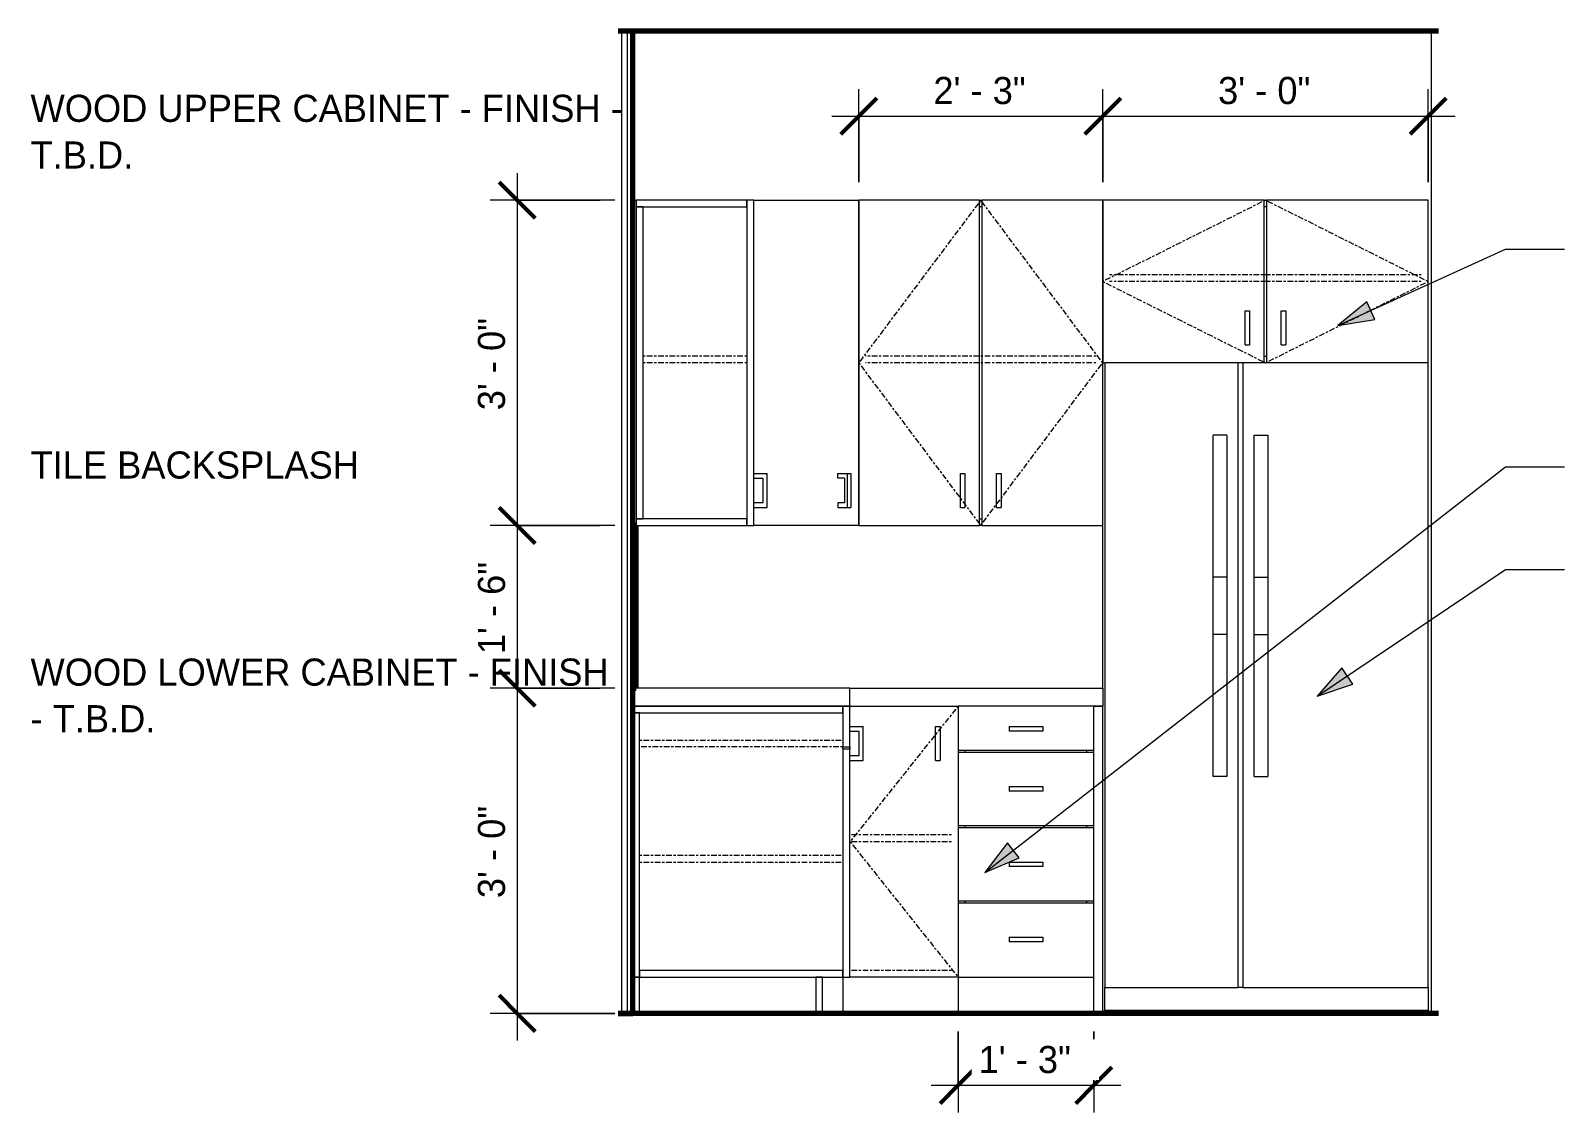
# Model space of a CAD drawing. Header units: inches. Extents: x -3861 to -1440, y -29 to 12117.
# Drawn here: x -2871.9 to -2702.2, y -11 to 108.8 of the extents above; entities that cross this region are included whole.
import ezdxf

# ---------------------------------------------------------------- set-up
doc = ezdxf.new("R2010")
doc.units = ezdxf.units.IN
doc.header["$MEASUREMENT"] = 0
doc.linetypes.add('Center', pattern=[1.25, 0.25, -0.1875, 0.625, -0.1875])
for name, color, linetype, lineweight in [('0-6', 130, 'Continuous', 5), ('A-ANNO-DIMS', 211, 'Continuous', 9), ('A-ANNO-DIMS-32', 211, 'Continuous', 9), ('A-FLOR-2', 7, 'Continuous', 70), ('A-WALL', 113, 'Continuous', 18), ('A-WALL-2', 250, 'Continuous', 18), ('A-WALL-3', 113, 'Continuous', 70), ('A-WALL-4', 113, 'Continuous', 9), ('G-ANNO-TEXT', 231, 'Continuous', 9), ('I-WALL-1', 7, 'Continuous', 70), ('I-WALL-3', 250, 'Continuous', 18), ('Q-CASE', 31, 'Continuous', 9), ('Q-CASE-2', 31, 'Center', 9), ('Q-SPCQ', 91, 'Continuous', 9)]:
    doc.layers.add(name, color=color, linetype=linetype, lineweight=lineweight)
doc.styles.add('Century Gothic', font='ufonts.com_century-gothic.ttf', dxfattribs={"height": 3})
doc.dimstyles.new('OD_1__HACK_1', dxfattribs={"dimscale": 12, "dimtxt": 3.132505, "dimasz": 0.333333, "dimexe": 0.25, "dimexo": 0.166667, "dimgap": 0.041667, "dimtad": 1, "dimdec": 0, "dimzin": 3, "dimdsep": 46, "dimlunit": 4, "dimtxsty": 'Century Gothic', "dimblk1": 'OBLIQUE', "dimblk2": 'OBLIQUE', "dimsah": 1, "dimcen": 0.09, "dimdle": 0.25, "dimazin": 0, "dimtfac": 1, "dimtdec": 4, "dimtix": 1, "dimtmove": 0, "dimatfit": 3, "dimfxl": 1, "dimtvp": 1, "dimtfill": 1, "dimfrac": 2, "dimtolj": 1, "dimtzin": 0, "dimarcsym": 2})

# ---------------------------------------------------------------- blocks, each defined once
blk = doc.blocks.new('CTR - 1st Phase - Shell_rvt-5-1ST FLOOR - 1BD C - ADA TYPE B - KITCHEN SIDE WALL')
at = {"layer": 'A-FLOR-2'}
for p, q in [((-11123.57, 108.75), (-11032.78, 108.75)), ((-11032.78, 0), (-11123.57, 0))]:
    blk.add_line(p, q, dxfattribs=at)
blk = doc.blocks.new('CTR - 1st Phase - Common Walls_rvt-4-1ST FLOOR - 1BD C - ADA TYPE B - KITCHEN SIDE WALL')
at = {"layer": 'A-WALL-2'}
for p, q in [((-11123.19, 108.76), (-11123.19, 0)), ((-11122.56, 108.76), (-11122.56, 0))]:
    blk.add_line(p, q, dxfattribs=at)
at = {"layer": 'I-WALL-1'}
for p, q in [((-11121.94, 0), (-11121.94, 108.76)), ((-11123.57, 0), (-11121.94, 0))]:
    blk.add_line(p, q, dxfattribs=at)
at = {"layer": 'I-WALL-3'}
blk.add_line((-11033.56, 0), (-11033.56, 108.75), dxfattribs=at)
blk = doc.blocks.new('Refrigerator_-_Side-by-Side_6047 - 36_ X 30_-345559-1ST FLOOR - 1BD C - ADA TYPE B - KITCHEN SIDE WALL')
at = {"layer": 'Q-SPCQ'}
for p, q in [((-11054.94, 72), (-11069.69, 72)), ((-11069.69, 72), (-11069.69, 2.87)), ((-11054.44, 72), (-11054.94, 72)), ((-11054.94, 2.87), (-11054.94, 72)), ((-11033.94, 72), (-11054.44, 72)), ((-11054.44, 72), (-11054.44, 2.87)), ((-11033.94, 2.87), (-11033.94, 72)), ((-11057.72, 48.29), (-11057.72, 64)), ((-11056.2, 64), (-11057.72, 64)), ((-11056.2, 64), (-11056.2, 48.29)), ((-11053.18, 48.29), (-11053.18, 64)), ((-11053.18, 64), (-11051.66, 64)), ((-11051.66, 64), (-11051.66, 48.29)), ((-11057.72, 41.94), (-11057.72, 48.29)), ((-11056.2, 48.29), (-11057.72, 48.29)), ((-11056.2, 48.29), (-11056.2, 41.94)), ((-11053.18, 41.94), (-11053.18, 48.29)), ((-11053.18, 48.29), (-11051.66, 48.29)), ((-11051.66, 48.29), (-11051.66, 41.94)), ((-11057.72, 26.23), (-11057.72, 41.94)), ((-11056.2, 41.94), (-11057.72, 41.94)), ((-11056.2, 41.94), (-11056.2, 26.23)), ((-11053.18, 26.23), (-11053.18, 41.94)), ((-11053.18, 41.94), (-11051.66, 41.94)), ((-11051.66, 41.94), (-11051.66, 26.23)), ((-11056.2, 26.23), (-11057.72, 26.23)), ((-11053.18, 26.23), (-11051.66, 26.23)), ((-11069.69, 0.37), (-11069.69, 2.87)), ((-11069.69, 2.87), (-11054.94, 2.87)), ((-11054.44, 2.87), (-11054.94, 2.87)), ((-11054.44, 2.87), (-11033.94, 2.87)), ((-11033.94, 2.87), (-11033.94, 0.37)), ((-11069.69, 0.37), (-11033.94, 0.37)), ((-11069.69, 0), (-11069.69, 0.37)), ((-11033.94, 0.37), (-11033.94, 0))]:
    blk.add_line(p, q, dxfattribs=at)
blk = doc.blocks.new('300 Series Wall Hung Cabinet_302 - 27_ X 36_-2605031-1ST FLOOR - 1BD C - ADA TYPE B - KITCHEN SIDE WALL')
at = {"layer": 'Q-CASE'}
for p, q in [((-11083.56, 90), (-11096.94, 90)), ((-11096.94, 90), (-11096.94, 54)), ((-11083.56, 54), (-11083.56, 90)), ((-11083.56, 90), (-11083.31, 90)), ((-11069.94, 90), (-11083.31, 90)), ((-11083.31, 90), (-11083.31, 54)), ((-11069.94, 54), (-11069.94, 90)), ((-11083.31, 89.25), (-11083.56, 89.25)), ((-11085.68, 59.75), (-11085.19, 59.75)), ((-11085.68, 56), (-11085.68, 59.75)), ((-11085.19, 59.75), (-11085.19, 56)), ((-11081.68, 59.75), (-11081.19, 59.75)), ((-11081.68, 56), (-11081.68, 59.75)), ((-11081.19, 59.75), (-11081.19, 56)), ((-11085.68, 56), (-11085.19, 56)), ((-11083.56, 54.75), (-11083.31, 54.75)), ((-11081.68, 56), (-11081.19, 56)), ((-11096.94, 54), (-11083.56, 54)), ((-11083.31, 54), (-11083.56, 54)), ((-11083.31, 54), (-11069.94, 54))]:
    blk.add_line(p, q, dxfattribs=at)
at = {"layer": 'Q-CASE-2'}
for p, q in [((-11083.44, 90), (-11096.94, 72)), ((-11069.94, 72), (-11083.44, 90)), ((-11096.94, 72), (-11083.44, 54)), ((-11070.69, 72.75), (-11096.19, 72.75)), ((-11070.69, 72), (-11096.19, 72)), ((-11083.44, 54), (-11069.94, 72))]:
    blk.add_line(p, q, dxfattribs=at)
blk = doc.blocks.new('300 Series Wall Hung Cabinet_302 - 18_ x 36_-2359323-1ST FLOOR - 1BD C - ADA TYPE B - KITCHEN SIDE WALL')
at = {"layer": 'Q-CASE'}
for p, q in [((-11052.06, 90), (-11069.94, 90)), ((-11069.94, 90), (-11069.94, 72)), ((-11052.06, 72), (-11052.06, 90)), ((-11052.06, 90), (-11051.81, 90)), ((-11033.94, 90), (-11051.81, 90)), ((-11051.81, 90), (-11051.81, 72)), ((-11033.94, 72), (-11033.94, 90)), ((-11051.81, 89.25), (-11052.06, 89.25)), ((-11054.18, 77.75), (-11053.69, 77.75)), ((-11054.18, 74), (-11054.18, 77.75)), ((-11053.69, 77.75), (-11053.69, 74)), ((-11050.18, 77.75), (-11049.69, 77.75)), ((-11050.18, 74), (-11050.18, 77.75)), ((-11049.69, 77.75), (-11049.69, 74)), ((-11054.18, 74), (-11053.69, 74)), ((-11050.18, 74), (-11049.69, 74)), ((-11069.94, 72), (-11069.69, 72)), ((-11052.06, 72.75), (-11051.81, 72.75))]:
    blk.add_line(p, q, dxfattribs=at)
at = {"layer": 'Q-CASE-2'}
for p, q in [((-11051.94, 90), (-11069.94, 81)), ((-11033.94, 81), (-11051.94, 90)), ((-11034.69, 81.75), (-11069.19, 81.75)), ((-11069.94, 81), (-11051.94, 72)), ((-11034.69, 81), (-11069.19, 81)), ((-11051.94, 72), (-11033.94, 81))]:
    blk.add_line(p, q, dxfattribs=at)
blk = doc.blocks.new('Single Door 1 Drawer 211 - 211 Base Cabinet Single Door1 Drawer 15_-2709781-1ST FLOOR - 1BD C - ADA TYPE B - KITCHEN SIDE WALL')
at = {"layer": 'Q-CASE'}
for p, q in [((-11098.69, 34), (-11121.94, 34)), ((-11121.94, 34), (-11121.94, 33.25)), ((-11097.94, 34), (-11098.69, 34)), ((-11098.69, 34), (-11098.69, 29.5)), ((-11098.69, 33.25), (-11098.69, 34)), ((-11097.94, 29.5), (-11097.94, 34)), ((-11121.94, 33.25), (-11098.69, 33.25)), ((-11121.19, 33.25), (-11121.94, 33.25)), ((-11121.94, 33.25), (-11121.94, 4)), ((-11121.19, 4), (-11121.19, 33.25)), ((-11098.69, 29.5), (-11097.94, 29.5)), ((-11098.69, 29.25), (-11098.69, 29.5)), ((-11097.94, 29.25), (-11098.69, 29.25)), ((-11098.69, 29.25), (-11098.69, 4)), ((-11097.94, 4), (-11097.94, 29.25)), ((-11121.19, 4), (-11121.94, 4)), ((-11121.94, 4), (-11121.94, 0)), ((-11121.94, 4), (-11121.19, 4)), ((-11098.69, 4.75), (-11121.19, 4.75)), ((-11121.19, 4.75), (-11121.19, 4)), ((-11121.19, 0), (-11121.19, 4)), ((-11121.19, 4), (-11098.69, 4)), ((-11100.94, 4), (-11101.69, 4)), ((-11101.69, 4), (-11101.69, 0)), ((-11100.94, 0), (-11100.94, 4)), ((-11098.69, 4), (-11098.69, 4.75)), ((-11098.69, 4), (-11097.94, 4)), ((-11121.94, 0), (-11121.19, 0)), ((-11101.69, 0), (-11100.94, 0))]:
    blk.add_line(p, q, dxfattribs=at)
at = {"layer": 'Q-CASE-2'}
for p, q in [((-11121.19, 30.25), (-11098.69, 30.25)), ((-11098.69, 29.5), (-11121.19, 29.5)), ((-11121.19, 17.5), (-11098.69, 17.5)), ((-11121.19, 16.75), (-11098.69, 16.75))]:
    blk.add_line(p, q, dxfattribs=at)
blk = doc.blocks.new('300 Series Wall Hung Cabinet_302 - 27_ X 36_-V10-1ST FLOOR - 1BD C - ADA TYPE B - KITCHEN SIDE WALL')
at = {"layer": 'Q-CASE'}
for p, q in [((-11109.31, 90), (-11121.56, 90)), ((-11121.56, 90), (-11121.56, 89.25)), ((-11109.31, 90), (-11109.31, 54)), ((-11108.56, 90), (-11109.31, 90)), ((-11109.31, 89.25), (-11109.31, 90)), ((-11108.56, 54), (-11108.56, 90)), ((-11121.56, 89.25), (-11121.56, 54.75)), ((-11120.81, 89.25), (-11121.56, 89.25)), ((-11121.56, 89.25), (-11109.31, 89.25)), ((-11120.81, 54.75), (-11120.81, 89.25)), ((-11108.56, 59.75), (-11107.07, 59.75)), ((-11107.07, 56), (-11107.07, 59.75)), ((-11108.56, 59.25), (-11107.56, 59.25)), ((-11107.56, 59.25), (-11107.56, 56.5)), ((-11107.56, 56.5), (-11108.56, 56.5)), ((-11121.56, 54.75), (-11120.81, 54.75)), ((-11109.31, 54.75), (-11121.56, 54.75)), ((-11121.56, 54.75), (-11121.56, 54)), ((-11109.31, 54), (-11109.31, 54.75)), ((-11108.56, 56), (-11107.07, 56)), ((-11121.56, 54), (-11109.31, 54)), ((-11109.31, 54), (-11108.56, 54))]:
    blk.add_line(p, q, dxfattribs=at)
at = {"layer": 'Q-CASE-2'}
for p, q in [((-11109.31, 72.75), (-11120.81, 72.75)), ((-11109.31, 72), (-11120.81, 72))]:
    blk.add_line(p, q, dxfattribs=at)
blk = doc.blocks.new('Base Cabinet 4 Drawer 254 - Base Cabinet 4 Drawer 254 15_-2584595-1ST FLOOR - 1BD C - ADA TYPE B - KITCHEN SIDE WALL')
at = {"layer": 'Q-CASE'}
for p, q in [((-11070.94, 34), (-11085.94, 34)), ((-11070.94, 29.13), (-11070.94, 34)), ((-11080.31, 31.75), (-11076.56, 31.75)), ((-11080.31, 31.75), (-11080.31, 31.25)), ((-11076.56, 31.25), (-11080.31, 31.25)), ((-11076.56, 31.75), (-11076.56, 31.25)), ((-11085.94, 29.13), (-11070.94, 29.13)), ((-11070.94, 28.88), (-11085.94, 28.88)), ((-11085.19, 29.13), (-11085.19, 28.88)), ((-11071.69, 28.88), (-11071.69, 29.13)), ((-11070.94, 20.79), (-11070.94, 28.88)), ((-11080.31, 25.09), (-11076.56, 25.09)), ((-11080.31, 25.09), (-11080.31, 24.58)), ((-11076.56, 24.58), (-11080.31, 24.58)), ((-11076.56, 25.09), (-11076.56, 24.58)), ((-11085.94, 20.79), (-11070.94, 20.79)), ((-11070.94, 20.54), (-11085.94, 20.54)), ((-11085.19, 20.79), (-11085.19, 20.54)), ((-11071.69, 20.54), (-11071.69, 20.79)), ((-11070.94, 12.46), (-11070.94, 20.54)), ((-11080.31, 16.75), (-11076.56, 16.75)), ((-11080.31, 16.75), (-11080.31, 16.25)), ((-11076.56, 16.25), (-11080.31, 16.25)), ((-11076.56, 16.75), (-11076.56, 16.25)), ((-11085.94, 12.46), (-11070.94, 12.46)), ((-11070.94, 12.21), (-11085.94, 12.21)), ((-11085.19, 12.46), (-11085.19, 12.21)), ((-11071.69, 12.21), (-11071.69, 12.46)), ((-11070.94, 4), (-11070.94, 12.21)), ((-11080.31, 8.42), (-11076.56, 8.42)), ((-11080.31, 8.42), (-11080.31, 7.92)), ((-11076.56, 7.92), (-11080.31, 7.92)), ((-11076.56, 8.42), (-11076.56, 7.92)), ((-11085.94, 4), (-11070.94, 4))]:
    blk.add_line(p, q, dxfattribs=at)
blk = doc.blocks.new('308 - 308-2727439-1ST FLOOR - 1BD C - ADA TYPE B - KITCHEN SIDE WALL')
at = {"layer": 'Q-CASE'}
for p, q in [((-11121.94, 90), (-11121.56, 90)), ((-11108.56, 90), (-11096.94, 90)), ((-11096.94, 54), (-11096.94, 90)), ((-11096.94, 90), (-11096.94, 54)), ((-11099.24, 59.25), (-11099.24, 59.75)), ((-11099.24, 59.75), (-11098.18, 59.75)), ((-11098.18, 59.75), (-11097.83, 59.75)), ((-11098.18, 56), (-11098.18, 59.75)), ((-11097.83, 59.75), (-11097.83, 56)), ((-11098.53, 59.25), (-11099.24, 59.25)), ((-11098.53, 59.25), (-11098.53, 56.5)), ((-11098.53, 56.5), (-11099.24, 56.5)), ((-11099.24, 56.5), (-11099.24, 56)), ((-11099.24, 56), (-11098.18, 56)), ((-11098.18, 56), (-11097.83, 56)), ((-11096.94, 54), (-11108.56, 54))]:
    blk.add_line(p, q, dxfattribs=at)
blk = doc.blocks.new('Base Cabinet Corner 197 - Base Cabinet Corner 197-2569781-1ST FLOOR - 1BD C - ADA TYPE B - KITCHEN SIDE WALL')
at = {"layer": 'Q-CASE'}
for p, q in [((-11097.94, 34), (-11097.92, 34)), ((-11097.92, 34), (-11085.94, 34)), ((-11097.92, 31.75), (-11097.92, 34)), ((-11085.94, 34), (-11085.94, 4)), ((-11097.94, 31.75), (-11096.44, 31.75)), ((-11097.94, 31.25), (-11096.94, 31.25)), ((-11097.92, 28.5), (-11097.92, 31.25)), ((-11096.94, 31.25), (-11096.94, 28.5)), ((-11096.44, 28), (-11096.44, 31.75)), ((-11088.43, 31.75), (-11087.94, 31.75)), ((-11088.43, 28), (-11088.43, 31.75)), ((-11087.94, 31.75), (-11087.94, 28)), ((-11097.94, 29.5), (-11097.94, 29.25)), ((-11096.94, 28.5), (-11097.94, 28.5)), ((-11097.94, 28), (-11096.44, 28)), ((-11097.92, 4), (-11097.92, 28)), ((-11088.43, 28), (-11087.94, 28)), ((-11098.66, 0), (-11098.66, 4)), ((-11097.92, 4), (-11097.94, 4)), ((-11085.94, 4), (-11097.92, 4)), ((-11085.94, 4), (-11085.94, 0)), ((-11085.94, 4), (-11085.94, 0))]:
    blk.add_line(p, q, dxfattribs=at)
at = {"layer": 'Q-CASE-2'}
for p, q in [((-11085.94, 34), (-11097.89, 19)), ((-11086.69, 19.75), (-11097.94, 19.75)), ((-11086.69, 19), (-11097.89, 19)), ((-11097.89, 19), (-11085.94, 4)), ((-11086.69, 4.75), (-11097.94, 4.75)), ((-11086.69, 4), (-11097.89, 4))]:
    blk.add_line(p, q, dxfattribs=at)
blk = doc.blocks.new('Cabinet Filler10 - Cabinet Filler-3208779-1ST FLOOR - 1BD C - ADA TYPE B - KITCHEN SIDE WALL')
at = {"layer": 'A-WALL'}
for p, q in [((-11070.94, 34), (-11069.94, 34)), ((-11070.94, 0), (-11070.94, 34)), ((-11069.94, 0), (-11069.94, 34))]:
    blk.add_line(p, q, dxfattribs=at)
blk = doc.blocks.new('DIMBLOCK60-1ST FLOOR - 1BD C - ADA TYPE B - KITCHEN SIDE WALL')
at = {"layer": 'A-ANNO-DIMS-32'}
for p, q in [((-2780.25, 92), (-2780.25, 102.3)), ((-2753.25, 92), (-2753.25, 102.3)), ((-2783.25, 99.3), (-2753.25, 99.3)), ((-2780.25, 99.3), (-2780.25, 92)), ((-2753.25, 99.3), (-2753.25, 92))]:
    blk.add_line(p, q, dxfattribs=at)
at = {"layer": 'A-ANNO-DIMS-32', "lineweight": 50}
for p, q in [((-2780.25, 99.3), (-2778.25, 101.3)), ((-2753.25, 99.3), (-2751.25, 101.3)), ((-2780.25, 99.3), (-2782.25, 97.3)), ((-2753.25, 99.3), (-2755.25, 97.3))]:
    blk.add_line(p, q, dxfattribs=at)
at = {"layer": 'A-ANNO-DIMS-32', "color": 0, "insert": (-2772, 103.64), "char_height": 3, "width": 12.5897, "attachment_point": 1, "line_spacing_factor": 0.984502, "style": 'Century Gothic', "bg_fill": 3, "box_fill_scale": 1.25, "bg_fill_color": 256, "bg_fill_true_color": 13158600, "bg_fill_transparency": 0}
blk.add_mtext('2\' - 3"', dxfattribs=at)
blk = doc.blocks.new('_Oblique')
at = {"color": 0, "linetype": 'ByBlock', "lineweight": -2}
blk.add_line((-0.5, -0.5), (0.5, 0.5), dxfattribs=at)
blk = doc.blocks.new('DIMBLOCK61-1ST FLOOR - 1BD C - ADA TYPE B - KITCHEN SIDE WALL')
at = {"layer": 'A-ANNO-DIMS-32'}
for p, q in [((-2753.25, 92), (-2753.25, 102.3)), ((-2717.25, 92), (-2717.25, 102.3)), ((-2753.25, 99.3), (-2714.25, 99.3)), ((-2753.25, 99.3), (-2753.25, 92)), ((-2717.25, 99.3), (-2717.25, 92))]:
    blk.add_line(p, q, dxfattribs=at)
at = {"layer": 'A-ANNO-DIMS-32', "lineweight": 50}
for p, q in [((-2753.25, 99.3), (-2751.25, 101.3)), ((-2717.25, 99.3), (-2715.25, 101.3)), ((-2753.25, 99.3), (-2755.25, 97.3)), ((-2717.25, 99.3), (-2719.25, 97.3))]:
    blk.add_line(p, q, dxfattribs=at)
at = {"layer": 'A-ANNO-DIMS-32', "color": 0, "insert": (-2740.5, 103.64), "char_height": 3, "width": 12.5897, "attachment_point": 1, "line_spacing_factor": 0.984502, "style": 'Century Gothic', "bg_fill": 3, "box_fill_scale": 1.25, "bg_fill_color": 256, "bg_fill_true_color": 13158600, "bg_fill_transparency": 0}
blk.add_mtext('3\' - 0"', dxfattribs=at)
blk = doc.blocks.new('DIMBLOCK62-1ST FLOOR - 1BD C - ADA TYPE B - KITCHEN SIDE WALL')
at = {"layer": 'A-ANNO-DIMS-32'}
for p, q in [((-2769.25, -2), (-2769.25, -10.96)), ((-2769.25, -7.96), (-2769.25, -2)), ((-2754.25, -2), (-2754.25, -10.96)), ((-2754.25, -7.96), (-2754.25, -2)), ((-2772.25, -7.96), (-2751.25, -7.96))]:
    blk.add_line(p, q, dxfattribs=at)
at = {"layer": 'A-ANNO-DIMS-32', "lineweight": 50}
for p, q in [((-2769.25, -7.96), (-2767.25, -5.96)), ((-2754.25, -7.96), (-2752.25, -5.96)), ((-2769.25, -7.96), (-2771.25, -9.96)), ((-2754.25, -7.96), (-2756.25, -9.96))]:
    blk.add_line(p, q, dxfattribs=at)
at = {"layer": 'A-ANNO-DIMS-32', "color": 0, "insert": (-2767, -3.61), "char_height": 3, "width": 12.5897, "attachment_point": 1, "line_spacing_factor": 0.984502, "style": 'Century Gothic', "bg_fill": 3, "box_fill_scale": 1.25, "bg_fill_color": 256, "bg_fill_true_color": 13158600, "bg_fill_transparency": 0}
blk.add_mtext('1\' - 3"', dxfattribs=at)
blk = doc.blocks.new('DIMBLOCK63-1ST FLOOR - 1BD C - ADA TYPE B - KITCHEN SIDE WALL')
at = {"layer": 'A-ANNO-DIMS-32', "lineweight": 50}
for p, q in [((-2818.05, 90), (-2820.05, 92)), ((-2818.05, 90), (-2816.05, 88)), ((-2818.05, 54), (-2820.05, 56)), ((-2818.05, 54), (-2816.05, 52))]:
    blk.add_line(p, q, dxfattribs=at)
at = {"layer": 'A-ANNO-DIMS-32'}
for p, q in [((-2818.05, 93), (-2818.05, 54)), ((-2807.25, 90), (-2821.05, 90)), ((-2818.05, 90), (-2808.87, 90)), ((-2807.25, 54), (-2821.05, 54)), ((-2818.05, 54), (-2808.87, 54))]:
    blk.add_line(p, q, dxfattribs=at)
at = {"layer": 'A-ANNO-DIMS-32', "color": 0, "insert": (-2822.4, 66.75), "char_height": 3, "width": 12.5897, "attachment_point": 1, "rotation": 90, "line_spacing_factor": 0.984502, "style": 'Century Gothic', "bg_fill": 3, "box_fill_scale": 1.25, "bg_fill_color": 256, "bg_fill_true_color": 13158600, "bg_fill_transparency": 0}
blk.add_mtext('3\' - 0"', dxfattribs=at)
blk = doc.blocks.new('DIMBLOCK64-1ST FLOOR - 1BD C - ADA TYPE B - KITCHEN SIDE WALL')
at = {"layer": 'A-ANNO-DIMS-32', "lineweight": 50}
for p, q in [((-2818.05, 54), (-2820.05, 56)), ((-2818.05, 54), (-2816.05, 52)), ((-2818.05, 36), (-2820.05, 38)), ((-2818.05, 36), (-2816.05, 34))]:
    blk.add_line(p, q, dxfattribs=at)
at = {"layer": 'A-ANNO-DIMS-32'}
for p, q in [((-2807.25, 54), (-2821.05, 54)), ((-2818.05, 54), (-2818.05, 36)), ((-2818.05, 54), (-2808.87, 54)), ((-2807.25, 36), (-2821.05, 36)), ((-2818.05, 36), (-2808.87, 36))]:
    blk.add_line(p, q, dxfattribs=at)
at = {"layer": 'A-ANNO-DIMS-32', "color": 0, "insert": (-2822.4, 39.75), "char_height": 3, "width": 12.5897, "attachment_point": 1, "rotation": 90, "line_spacing_factor": 0.984502, "style": 'Century Gothic', "bg_fill": 3, "box_fill_scale": 1.25, "bg_fill_color": 256, "bg_fill_true_color": 13158600, "bg_fill_transparency": 0}
blk.add_mtext('1\' - 6"', dxfattribs=at)
blk = doc.blocks.new('DIMBLOCK65-1ST FLOOR - 1BD C - ADA TYPE B - KITCHEN SIDE WALL')
at = {"layer": 'A-ANNO-DIMS-32', "lineweight": 50}
for p, q in [((-2818.05, 36), (-2820.05, 38)), ((-2818.05, 36), (-2816.05, 34)), ((-2818.05, 0), (-2820.05, 2)), ((-2818.05, 0), (-2816.05, -2))]:
    blk.add_line(p, q, dxfattribs=at)
at = {"layer": 'A-ANNO-DIMS-32'}
for p, q in [((-2807.25, 36), (-2821.05, 36)), ((-2818.05, 36), (-2818.05, -3)), ((-2818.05, 36), (-2808.87, 36)), ((-2807.25, 0), (-2821.05, 0)), ((-2818.05, 0), (-2807.25, 0))]:
    blk.add_line(p, q, dxfattribs=at)
at = {"layer": 'A-ANNO-DIMS-32', "color": 0, "insert": (-2822.4, 12.75), "char_height": 3, "width": 12.5897, "attachment_point": 1, "rotation": 90, "line_spacing_factor": 0.984502, "style": 'Century Gothic', "bg_fill": 3, "box_fill_scale": 1.25, "bg_fill_color": 256, "bg_fill_true_color": 13158600, "bg_fill_transparency": 0}
blk.add_mtext('3\' - 0"', dxfattribs=at)

msp = doc.modelspace()

# ---------------------------------------------------------------- hatches: boundary and pattern name
at = {"layer": 'G-ANNO-TEXT'}
for points in [[(-2727.24, 76.12), (-2723.16, 76.81), (-2724.05, 78.76)], [(-2729.52, 35.11), (-2725.6, 36.45), (-2726.8, 38.23)], [(-2766.3, 15.59), (-2762.49, 17.2), (-2763.8, 18.89)]]:
    msp.add_hatch(color=256, dxfattribs=at).paths.add_polyline_path(points, flags=0)

# ---------------------------------------------------------------- linework, layer by layer
at = {"layer": 'A-WALL'}
msp.add_line((-2753.25, 36), (-2753.25, 54), dxfattribs=at)
at = {"layer": 'A-WALL-3'}
for p, q in [((-2805.25, 54), (-2805.25, 36)), ((-2804.88, 54), (-2805.25, 54)), ((-2804.88, 36), (-2804.88, 54)), ((-2805.25, 36), (-2804.88, 36))]:
    msp.add_line(p, q, dxfattribs=at)
at = {"layer": 'A-WALL-4'}
for p, q in [((-2781.25, 36), (-2805.25, 36)), ((-2805.25, 36), (-2805.25, 34)), ((-2781.25, 34), (-2781.25, 36)), ((-2781.25, 36), (-2753.25, 36)), ((-2753.25, 36), (-2753.25, 34)), ((-2805.25, 34), (-2781.25, 34)), ((-2753.25, 34), (-2769.25, 34))]:
    msp.add_line(p, q, dxfattribs=at)
at = {"layer": 'G-ANNO-TEXT'}
for p, q in [((-2727.24, 76.12), (-2708.69, 84.58)), ((-2708.69, 84.58), (-2702.18, 84.58)), ((-2724.05, 78.76), (-2727.24, 76.12)), ((-2723.16, 76.81), (-2724.05, 78.76)), ((-2727.24, 76.12), (-2723.16, 76.81)), ((-2766.3, 15.59), (-2708.69, 60.5)), ((-2708.69, 60.5), (-2702.18, 60.5)), ((-2729.52, 35.11), (-2708.69, 49.11)), ((-2708.69, 49.11), (-2702.18, 49.11)), ((-2726.8, 38.23), (-2729.52, 35.11)), ((-2725.6, 36.45), (-2726.8, 38.23)), ((-2729.52, 35.11), (-2725.6, 36.45)), ((-2763.8, 18.89), (-2766.3, 15.59)), ((-2762.49, 17.2), (-2763.8, 18.89)), ((-2766.3, 15.59), (-2762.49, 17.2))]:
    msp.add_line(p, q, dxfattribs=at)

# ---------------------------------------------------------------- block references
at = {"layer": '0-6'}
for name in ['CTR - 1st Phase - Common Walls_rvt-4-1ST FLOOR - 1BD C - ADA TYPE B - KITCHEN SIDE WALL', 'CTR - 1st Phase - Shell_rvt-5-1ST FLOOR - 1BD C - ADA TYPE B - KITCHEN SIDE WALL']:
    msp.add_blockref(name, (8316.68, 0), dxfattribs=at)
at = {"layer": 'A-WALL'}
msp.add_blockref('Cabinet Filler10 - Cabinet Filler-3208779-1ST FLOOR - 1BD C - ADA TYPE B - KITCHEN SIDE WALL', (8316.68, 0), dxfattribs=at)
at = {"layer": 'Q-CASE'}
for name in ['308 - 308-2727439-1ST FLOOR - 1BD C - ADA TYPE B - KITCHEN SIDE WALL', '300 Series Wall Hung Cabinet_302 - 27_ X 36_-V10-1ST FLOOR - 1BD C - ADA TYPE B - KITCHEN SIDE WALL', '300 Series Wall Hung Cabinet_302 - 27_ X 36_-2605031-1ST FLOOR - 1BD C - ADA TYPE B - KITCHEN SIDE WALL', '300 Series Wall Hung Cabinet_302 - 18_ x 36_-2359323-1ST FLOOR - 1BD C - ADA TYPE B - KITCHEN SIDE WALL', 'Single Door 1 Drawer 211 - 211 Base Cabinet Single Door1 Drawer 15_-2709781-1ST FLOOR - 1BD C - ADA TYPE B - KITCHEN SIDE WALL', 'Base Cabinet Corner 197 - Base Cabinet Corner 197-2569781-1ST FLOOR - 1BD C - ADA TYPE B - KITCHEN SIDE WALL', 'Base Cabinet 4 Drawer 254 - Base Cabinet 4 Drawer 254 15_-2584595-1ST FLOOR - 1BD C - ADA TYPE B - KITCHEN SIDE WALL']:
    msp.add_blockref(name, (8316.68, 0), dxfattribs=at)
at = {"layer": 'Q-SPCQ'}
msp.add_blockref('Refrigerator_-_Side-by-Side_6047 - 36_ X 30_-345559-1ST FLOOR - 1BD C - ADA TYPE B - KITCHEN SIDE WALL', (8316.68, 0), dxfattribs=at)

# ---------------------------------------------------------------- texts
at = {"layer": 'G-ANNO-TEXT', "char_height": 3, "attachment_point": 1, "style": 'Century Gothic'}
for s, insert, width in [('WOOD UPPER CABINET - FINISH -', (-2871.9, 101.67), 79.891), ('T.B.D.', (-2871.9, 96.5), 13.231), ('TILE BACKSPLASH', (-2871.9, 62.19), 41.814), ('WOOD LOWER CABINET - FINISH', (-2871.9, 39.27), 78.982), ('- T.B.D.', (-2871.9, 34.11), 16.362)]:
    msp.add_mtext(s, dxfattribs=dict(at, insert=insert, width=width))

# ---------------------------------------------------------------- next in the draw order: dimensions: what is measured, and where the dimension line sits
at = {"layer": 'A-ANNO-DIMS'}
for base, p1, p2, override, picture, middle in [((-2753.25, 99.3), (-2780.25, 90), (-2753.25, 90), {"dimpost": '<>', "dimfxl": 27}, 'DIMBLOCK60-1ST FLOOR - 1BD C - ADA TYPE B - KITCHEN SIDE WALL', (-2766.75, 101.37)), ((-2754.25, -7.96), (-2769.25, 0), (-2754.25, 0), {"dimpost": '<>', "dimfxl": 15}, 'DIMBLOCK62-1ST FLOOR - 1BD C - ADA TYPE B - KITCHEN SIDE WALL', (-2761.75, -5.88))]:
    dim = msp.add_linear_dim(base=base, p1=p1, p2=p2, dimstyle='OD_1__HACK_1', override=override, dxfattribs=at)
    dim.commit()
    dim.dimension.update_dxf_attribs({"geometry": picture, "text_midpoint": middle})
dim = msp.add_linear_dim(base=(-2818.05, 54), p1=(-2805.25, 90), p2=(-2805.25, 54), angle=90, dimstyle='OD_1__HACK_1', override={"dimpost": '<>', "dimfxl": 36}, dxfattribs=at)
dim.commit()
dim.dimension.update_dxf_attribs({"geometry": 'DIMBLOCK63-1ST FLOOR - 1BD C - ADA TYPE B - KITCHEN SIDE WALL', "text_midpoint": (-2820.13, 72)})

# ---------------------------------------------------------------- next in the draw order: dimensions: what is measured, and where the dimension line sits
dim = msp.add_linear_dim(base=(-2717.25, 99.3), p1=(-2753.25, 90), p2=(-2717.25, 90), dimstyle='OD_1__HACK_1', override={"dimpost": '<>', "dimfxl": 36}, dxfattribs=at)
dim.commit()
dim.dimension.update_dxf_attribs({"geometry": 'DIMBLOCK61-1ST FLOOR - 1BD C - ADA TYPE B - KITCHEN SIDE WALL', "text_midpoint": (-2735.25, 101.37)})
dim = msp.add_linear_dim(base=(-2818.05, 36), p1=(-2805.25, 54), p2=(-2805.25, 36), angle=90, dimstyle='OD_1__HACK_1', override={"dimpost": '<>', "dimfxl": 18}, dxfattribs=at)
dim.commit()
dim.dimension.update_dxf_attribs({"geometry": 'DIMBLOCK64-1ST FLOOR - 1BD C - ADA TYPE B - KITCHEN SIDE WALL', "text_midpoint": (-2820.13, 45)})

# ---------------------------------------------------------------- next in the draw order: dimensions: what is measured, and where the dimension line sits
dim = msp.add_linear_dim(base=(-2818.05, 0), p1=(-2805.25, 36), p2=(-2805.25, 0), angle=90, dimstyle='OD_1__HACK_1', override={"dimpost": '<>', "dimfxl": 36}, dxfattribs=at)
dim.commit()
dim.dimension.update_dxf_attribs({"geometry": 'DIMBLOCK65-1ST FLOOR - 1BD C - ADA TYPE B - KITCHEN SIDE WALL', "text_midpoint": (-2820.13, 18)})

doc.saveas('drawing.dxf')
